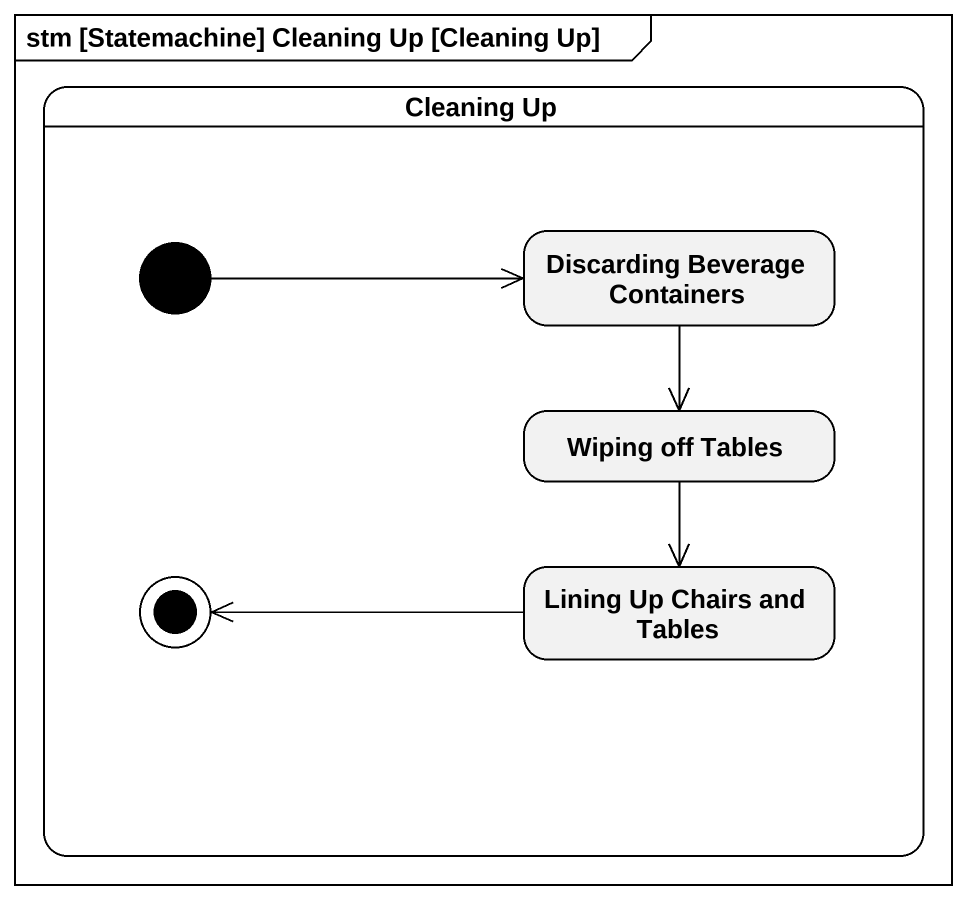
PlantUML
@startuml
mainframe stm [Statemachine] Cleaning Up [Cleaning Up]
hide empty description
state "Cleaning Up" as Cleaning_Up {
  state "Discarding Beverage Containers" as Discarding_Beverage
  state "Wiping off Tables" as Wiping_off_Tables
  state "Lining Up Chairs and Tables" as Lining_Up_Chairs_and_Tables
  [*] -right-> Discarding_Beverage
  Lining_Up_Chairs_and_Tables -left-> [*]
}
Discarding_Beverage --> Wiping_off_Tables
Wiping_off_Tables --> Lining_Up_Chairs_and_Tables
@enduml
